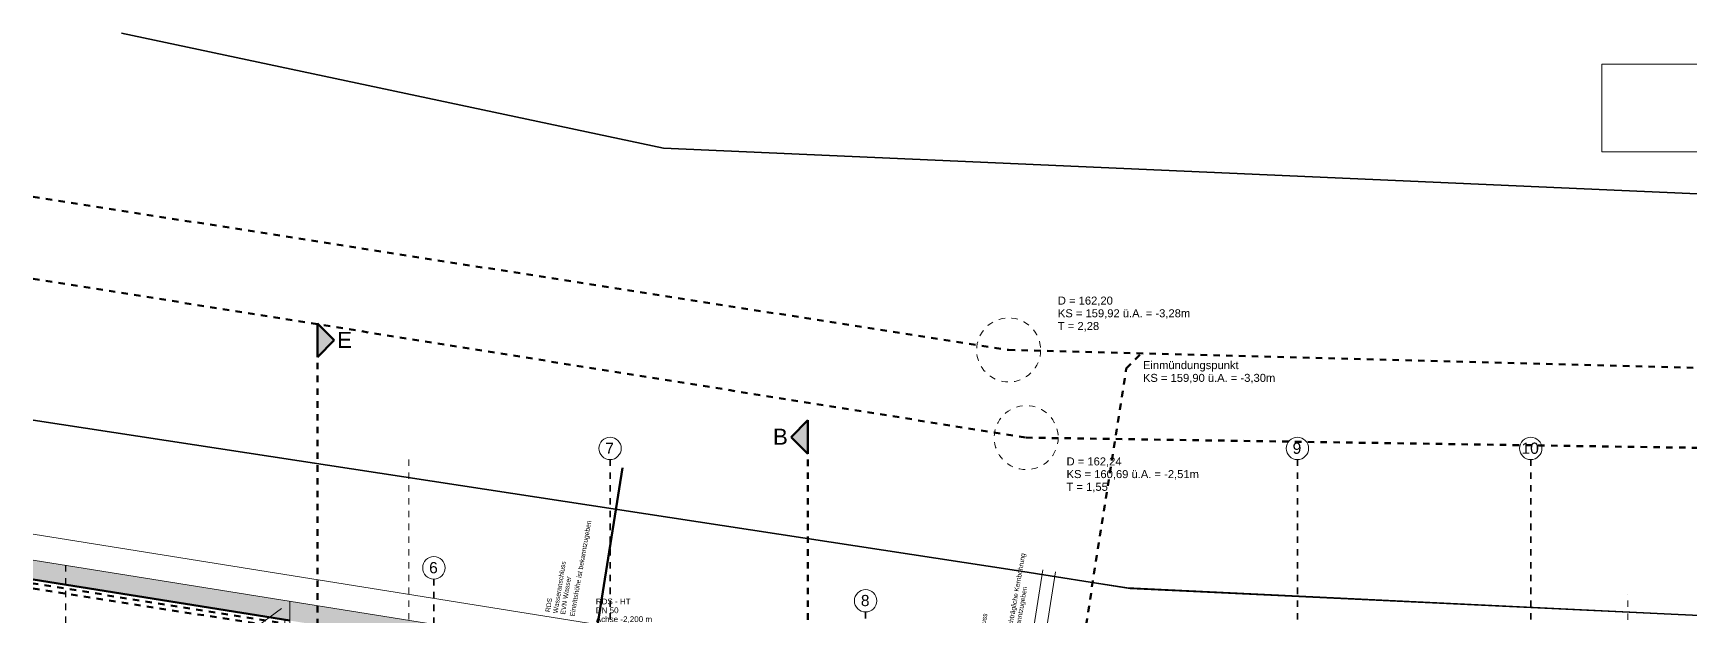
# Model space of a CAD drawing. Header units: metres. Extents: x 0 to 90, y 0 to 101.
# Drawn here: x 44.26 to 70.16, y 91.77 to 100.89 of the extents above; entities that cross this region are included whole.
import ezdxf

# ---------------------------------------------------------------- set-up
doc = ezdxf.new("R2010")
doc.units = ezdxf.units.M
for name, pattern in [('Achse', [0.009, 0.005, -0.002, 0, -0.002]), ('Strich Punkt', [0.015875, 0.00635, -0.004763, 0, -0.004763]), ('Strich Punkt Mittel', [0.015875, 0.00635, -0.004763, 0, -0.004763]), ('Verdeckt', [0.003, 0.002, -0.001]), ('Verdeckt Oben', [0.00225, 0.0015, -0.00075]), ('Verdeckt Unten', [0.005, 0.003, -0.002])]:
    doc.linetypes.add(name, pattern=pattern)
for name, color, linetype, lineweight in [('A_2D', 251, 'Continuous', 5), ('A_Beschriftung_', 251, 'Continuous', 9), ('A_Brandabschnitte', 251, 'Verdeckt', 50), ('A_Decken', 251, 'Continuous', 13), ('A_Kanal_RW', 251, 'Strich Punkt', 100), ('A_Kanal_SW', 251, 'Strich Punkt', 100), ('A_Raeume_', 251, 'Continuous', 5), ('A_Raster_', 251, 'Continuous', 9), ('A_Waende', 251, 'Continuous', 13), ('G-ANNO-DIMS_', 251, 'Continuous', 9), ('G-ANNO-SYMB_', 251, 'Continuous', 9), ('Geländevolumenkörper', 251, 'Continuous', 5), ('Text', 251, 'Continuous', 9)]:
    doc.layers.add(name, color=color, linetype=linetype, lineweight=lineweight)
doc.styles.add('Arial_1', font='arial.ttf', dxfattribs={"height": 0.25})
doc.styles.add('Arial_2', font='arial.ttf', dxfattribs={"height": 0.175})
doc.styles.add('Arial_3', font='arial.ttf', dxfattribs={"height": 0.09})
doc.styles.add('Arial_5', font='arial.ttf', dxfattribs={"height": 0.125})
doc.styles.add('Arial_7', font='arial.ttf', dxfattribs={"height": 0.075})

# ---------------------------------------------------------------- blocks, each defined once
blk = doc.blocks.new('Raster - BS_Achse-112124-263_PP_-01UG_BT1')
at = {"layer": 'A_Beschriftung_'}
blk.add_circle((0, 0), 0.0035, dxfattribs=at)
blk = doc.blocks.new('Schnitt - 100_Gebaeudeschnitt-1261489-263_PP_-01UG_BT1')
at = {"layer": 'G-ANNO-SYMB_'}
blk.add_hatch(color=256, dxfattribs=at).paths.add_polyline_path([(-0.00829, 0), (-0.00305, 0.00525), (0.0022, 0)])
at = {"layer": 'G-ANNO-SYMB_', "lineweight": 70}
for p, q in [((-0.00305, 0.00525), (-0.00829, 0)), ((0.0022, 0), (-0.00305, 0.00525)), ((-0.00829, 0), (0.0022, 0))]:
    blk.add_line(p, q, dxfattribs=at)
blk = doc.blocks.new('Schnitt - 100_Gebaeudeschnitt-1262219-263_PP_-01UG_BT1')
at = {"layer": 'G-ANNO-SYMB_'}
blk.add_hatch(color=256, dxfattribs=at).paths.add_polyline_path([(-0.00829, 0), (-0.00305, 0.00525), (0.0022, 0)])
at = {"layer": 'G-ANNO-SYMB_', "lineweight": 70}
for p, q in [((-0.00305, 0.00525), (-0.00829, 0)), ((0.0022, 0), (-0.00305, 0.00525)), ((-0.00829, 0), (0.0022, 0))]:
    blk.add_line(p, q, dxfattribs=at)

msp = doc.modelspace()

# ---------------------------------------------------------------- hatches: boundary and pattern name
at = {"layer": 'A_Waende', "lineweight": 5}
h = msp.add_hatch(dxfattribs=at)
h.set_pattern_fill('FP_1', color=250, style=0, pattern_type=2)
h.set_pattern_definition([(45, (35.10227, 0), (-0.08980256, 0.08980256), []), (45, (35.19207, 0), (-0.08980256, 0.08980256), [0.0635, -0.03175])])
h.paths.add_polyline_path([(60.5, 89.911), (60.402, 89.774), (60.45, 90.071), (60.482, 89.967)])
h.paths.add_polyline_path([(60.598, 90.047), (60.551, 89.751), (60.5, 89.911), (60.578, 90.019)])
h.paths.add_polyline_path([(55.76, 90.669), (55.687, 90.529), (55.735, 90.825), (55.758, 90.681)])
h.paths.add_polyline_path([(55.834, 90.809), (55.786, 90.513), (55.76, 90.669), (55.768, 90.683)])
h.paths.add_polyline_path([(53.044, 91.256), (52.997, 90.959), (52.996, 91.111), (53.009, 91.152)])
h.paths.add_polyline_path([(52.995, 91.263), (52.996, 91.111), (52.947, 90.967), (52.977, 91.152)])
h.paths.add_polyline_path([(61.951, 89.527), (61.981, 89.826), (44.265, 92.66), (44.265, 92.357), (61.937, 89.529)])

# ---------------------------------------------------------------- linework, layer by layer
at = {"layer": 'A_2D'}
for p, q in [((72.176, 100.405), (68.771, 100.405)), ((68.771, 100.405), (68.771, 99.035)), ((68.771, 99.035), (72.176, 99.035))]:
    msp.add_line(p, q, dxfattribs=at)
at = {"layer": 'A_2D', "lineweight": 100}
msp.add_line((53.474, 94.099), (52.931, 90.706), dxfattribs=at)
at = {"layer": 'A_2D', "lineweight": 13}
for p, q in [((62.028, 90.223), (44.265, 93.065)), ((44.265, 92.66), (61.983, 89.825)), ((60.236, 92.476), (59.783, 89.592))]:
    msp.add_line(p, q, dxfattribs=at)
at = {"layer": 'A_2D', "linetype": 'Verdeckt', "lineweight": 25}
msp.add_line((44.768, 92.58), (44.768, 60.826), dxfattribs=at)
at = {"layer": 'A_2D', "lineweight": 18}
msp.add_line((60.038, 92.507), (59.589, 89.646), dxfattribs=at)
at = {"layer": 'A_2D', "linetype": 'Verdeckt Oben', "lineweight": 13}
for p, q in [((48.275, 72.836), (48.275, 92.019)), ((48.275, 92.019), (48.275, 72.825))]:
    msp.add_line(p, q, dxfattribs=at)
at = {"layer": 'A_2D', "linetype": 'Verdeckt Unten', "lineweight": 13}
msp.add_line((69.177, 84.128), (69.177, 92.128), dxfattribs=at)
at = {"layer": 'A_2D', "linetype": 'Verdeckt'}
for centre in [(59.504, 95.942), (59.778, 94.573)]:
    msp.add_circle(centre, 0.5, dxfattribs=at)
at = {"layer": 'A_Brandabschnitte'}
msp.add_line((48.095, 91.683), (44.265, 92.296), dxfattribs=at)
at = {"layer": 'A_Decken'}
msp.add_line((48.275, 92.019), (48.275, 91.715), dxfattribs=at)
at = {"layer": 'A_Kanal_RW'}
for p, q in [((44.265, 97.055), (59.778, 94.573)), ((59.778, 94.573), (89.516, 94.121)), ((44.265, 92.216), (63.21, 89.243))]:
    msp.add_line(p, q, dxfattribs=at)
at = {"layer": 'A_Kanal_SW'}
for p, q in [((44.265, 98.334), (59.504, 95.942)), ((59.504, 95.942), (89.516, 95.164)), ((61.342, 95.653), (61.576, 95.888)), ((60.527, 90.463), (61.342, 95.653))]:
    msp.add_line(p, q, dxfattribs=at)
at = {"layer": 'A_Raeume_', "flags": 128}
msp.add_lwpolyline([(52.957, 72.756), (48.195, 72.756), (48.195, 91.728), (44.265, 92.357)], dxfattribs=at)
at = {"layer": 'A_Raster_', "linetype": 'Verdeckt Unten', "lineweight": 13}
msp.add_line((50.135, 94.23), (50.135, 59.949), dxfattribs=at)
at = {"layer": 'A_Raster_', "linetype": 'Strich Punkt Mittel', "lineweight": 35}
for p, q in [((53.277, 94.23), (53.277, 60.365)), ((64.015, 94.23), (64.015, 60.365)), ((67.66, 94.23), (67.66, 60.365)), ((50.525, 92.364), (50.525, 60.365)), ((57.27, 91.85), (57.27, 60.365))]:
    msp.add_line(p, q, dxfattribs=at)
at = {"layer": 'A_Waende', "color": 90, "lineweight": 50}
msp.add_line((44.265, 92.357), (48.275, 91.715), dxfattribs=at)
at = {"layer": 'G-ANNO-DIMS_'}
msp.add_line((48.142, 91.903), (47.69, 91.572), dxfattribs=at)
at = {"layer": 'G-ANNO-SYMB_', "linetype": 'Achse', "lineweight": 70}
for p, q in [((48.707, 95.941), (48.707, 60.295)), ((56.367, 94.429), (56.367, 60.322))]:
    msp.add_line(p, q, dxfattribs=at)
at = {"layer": 'Geländevolumenkörper', "color": 130, "lineweight": 35}
for p, q in [((45.646, 100.891), (54.111, 99.092)), ((54.111, 99.092), (89.516, 97.532)), ((59.625, 92.496), (44.265, 94.845)), ((61.402, 92.219), (59.625, 92.496)), ((79.405, 91.362), (61.402, 92.219))]:
    msp.add_line(p, q, dxfattribs=at)
at = {"layer": 'Geländevolumenkörper', "color": 253}
for p, q in [((59.625, 92.496), (61.348, 92.233)), ((61.348, 92.233), (79.406, 91.362))]:
    msp.add_line(p, q, dxfattribs=at)

# ---------------------------------------------------------------- block references
at = {"layer": 'A_Beschriftung_', "xscale": 49.99999999999998, "yscale": 49.99999999999998, "zscale": 49.99999999999998, "rotation": 180}
for p in [(53.277, 94.405), (64.015, 94.405), (67.66, 94.405), (50.525, 92.539), (57.27, 92.025)]:
    msp.add_blockref('Raster - BS_Achse-112124-263_PP_-01UG_BT1', p, dxfattribs=at)
at = {"layer": 'G-ANNO-SYMB_', "xscale": 49.99999999999998, "yscale": 49.99999999999998, "zscale": 49.99999999999998, "rotation": 269.9999999999466}
msp.add_blockref('Schnitt - 100_Gebaeudeschnitt-1262219-263_PP_-01UG_BT1', (48.707, 95.941), dxfattribs=at)
at = {"layer": 'G-ANNO-SYMB_', "extrusion": (0, 0, -1), "xscale": 49.99999999999998, "yscale": 49.99999999999998, "zscale": 49.99999999999998, "rotation": 270.0000000000005}
msp.add_blockref('Schnitt - 100_Gebaeudeschnitt-1261489-263_PP_-01UG_BT1', (-56.367, 94.429), dxfattribs=at)

# ---------------------------------------------------------------- texts
at = {"layer": 'A_Beschriftung_', "attachment_point": 1}
for s, insert, char_height, width, style in [('7', (53.202, 94.495), 0.175, 0.16835, 'Arial_2'), ('9', (63.94, 94.495), 0.175, 0.16835, 'Arial_2'), ('10', (67.515, 94.495), 0.175, 0.33671, 'Arial_2'), ('6', (50.45, 92.629), 0.175, 0.16835, 'Arial_2'), ('RDS - HT', (53.054, 92.059), 0.09, 0.64536, 'Arial_3'), ('8', (57.195, 92.116), 0.175, 0.16835, 'Arial_2'), ('Achse -2,200 m', (53.054, 91.782), 0.09, 1.04219, 'Arial_3'), ('DN 50', (53.054, 91.921), 0.09, 0.42489, 'Arial_3')]:
    msp.add_mtext(s, dxfattribs=dict(at, insert=insert, char_height=char_height, width=width, style=style))
at = {"layer": 'G-ANNO-SYMB_', "char_height": 0.25, "width": 0.2846, "attachment_point": 1, "style": 'Arial_1'}
for s, insert in [('E', (49.015, 96.225)), ('B', (55.822, 94.713))]:
    msp.add_mtext(s, dxfattribs=dict(at, insert=insert))
at = {"layer": 'Text', "color": 7, "char_height": 0.125, "attachment_point": 1, "style": 'Arial_5'}
for s, insert, width in [('D = 162,20', (60.273, 96.776), 1.03819), ('T = 2,28', (60.273, 96.379), 0.78565), ('KS = 159,92 ü.A. = -3,28m ', (60.273, 96.578), 2.56941), ('Einmündungspunkt', (61.602, 95.768), 1.78375), ('KS = 159,90 ü.A. = -3,30m ', (61.602, 95.569), 2.56941), ('D = 162,24', (60.409, 94.264), 1.03819), ('KS = 160,69 ü.A. = -2,51m ', (60.409, 94.066), 2.56941), ('T = 1,55', (60.409, 93.867), 0.78565)]:
    msp.add_mtext(s, dxfattribs=dict(at, insert=insert, width=width))
at = {"layer": 'Text', "color": 7, "char_height": 0.075, "attachment_point": 1, "style": 'Arial_7'}
for s, insert, width, rotation in [('Eintrittshöhe ist bekanntzugeben', (52.647, 91.789), 1.83586, 79.9559), ('EVN Schwadorf nachträgliche Kernbohrung', (59.339, 90.779), 2.45717, 79.9559), ('Wasseranschluss', (52.383, 91.837), 1.00612, 80.8495), ('EVN Wasser', (52.5, 91.818), 0.73354, 80.8495), ('Eintrittshöhe ist bekanntzugeben', (59.456, 90.758), 1.83586, 79.9559), ('RDS', (52.265, 91.855), 0.26857, 80.8495), ('Fernwärmeanschluss', (58.925, 90.852), 1.21456, 79.9559)]:
    msp.add_mtext(s, dxfattribs=dict(at, insert=insert, width=width, rotation=rotation))

doc.saveas('drawing.dxf')
